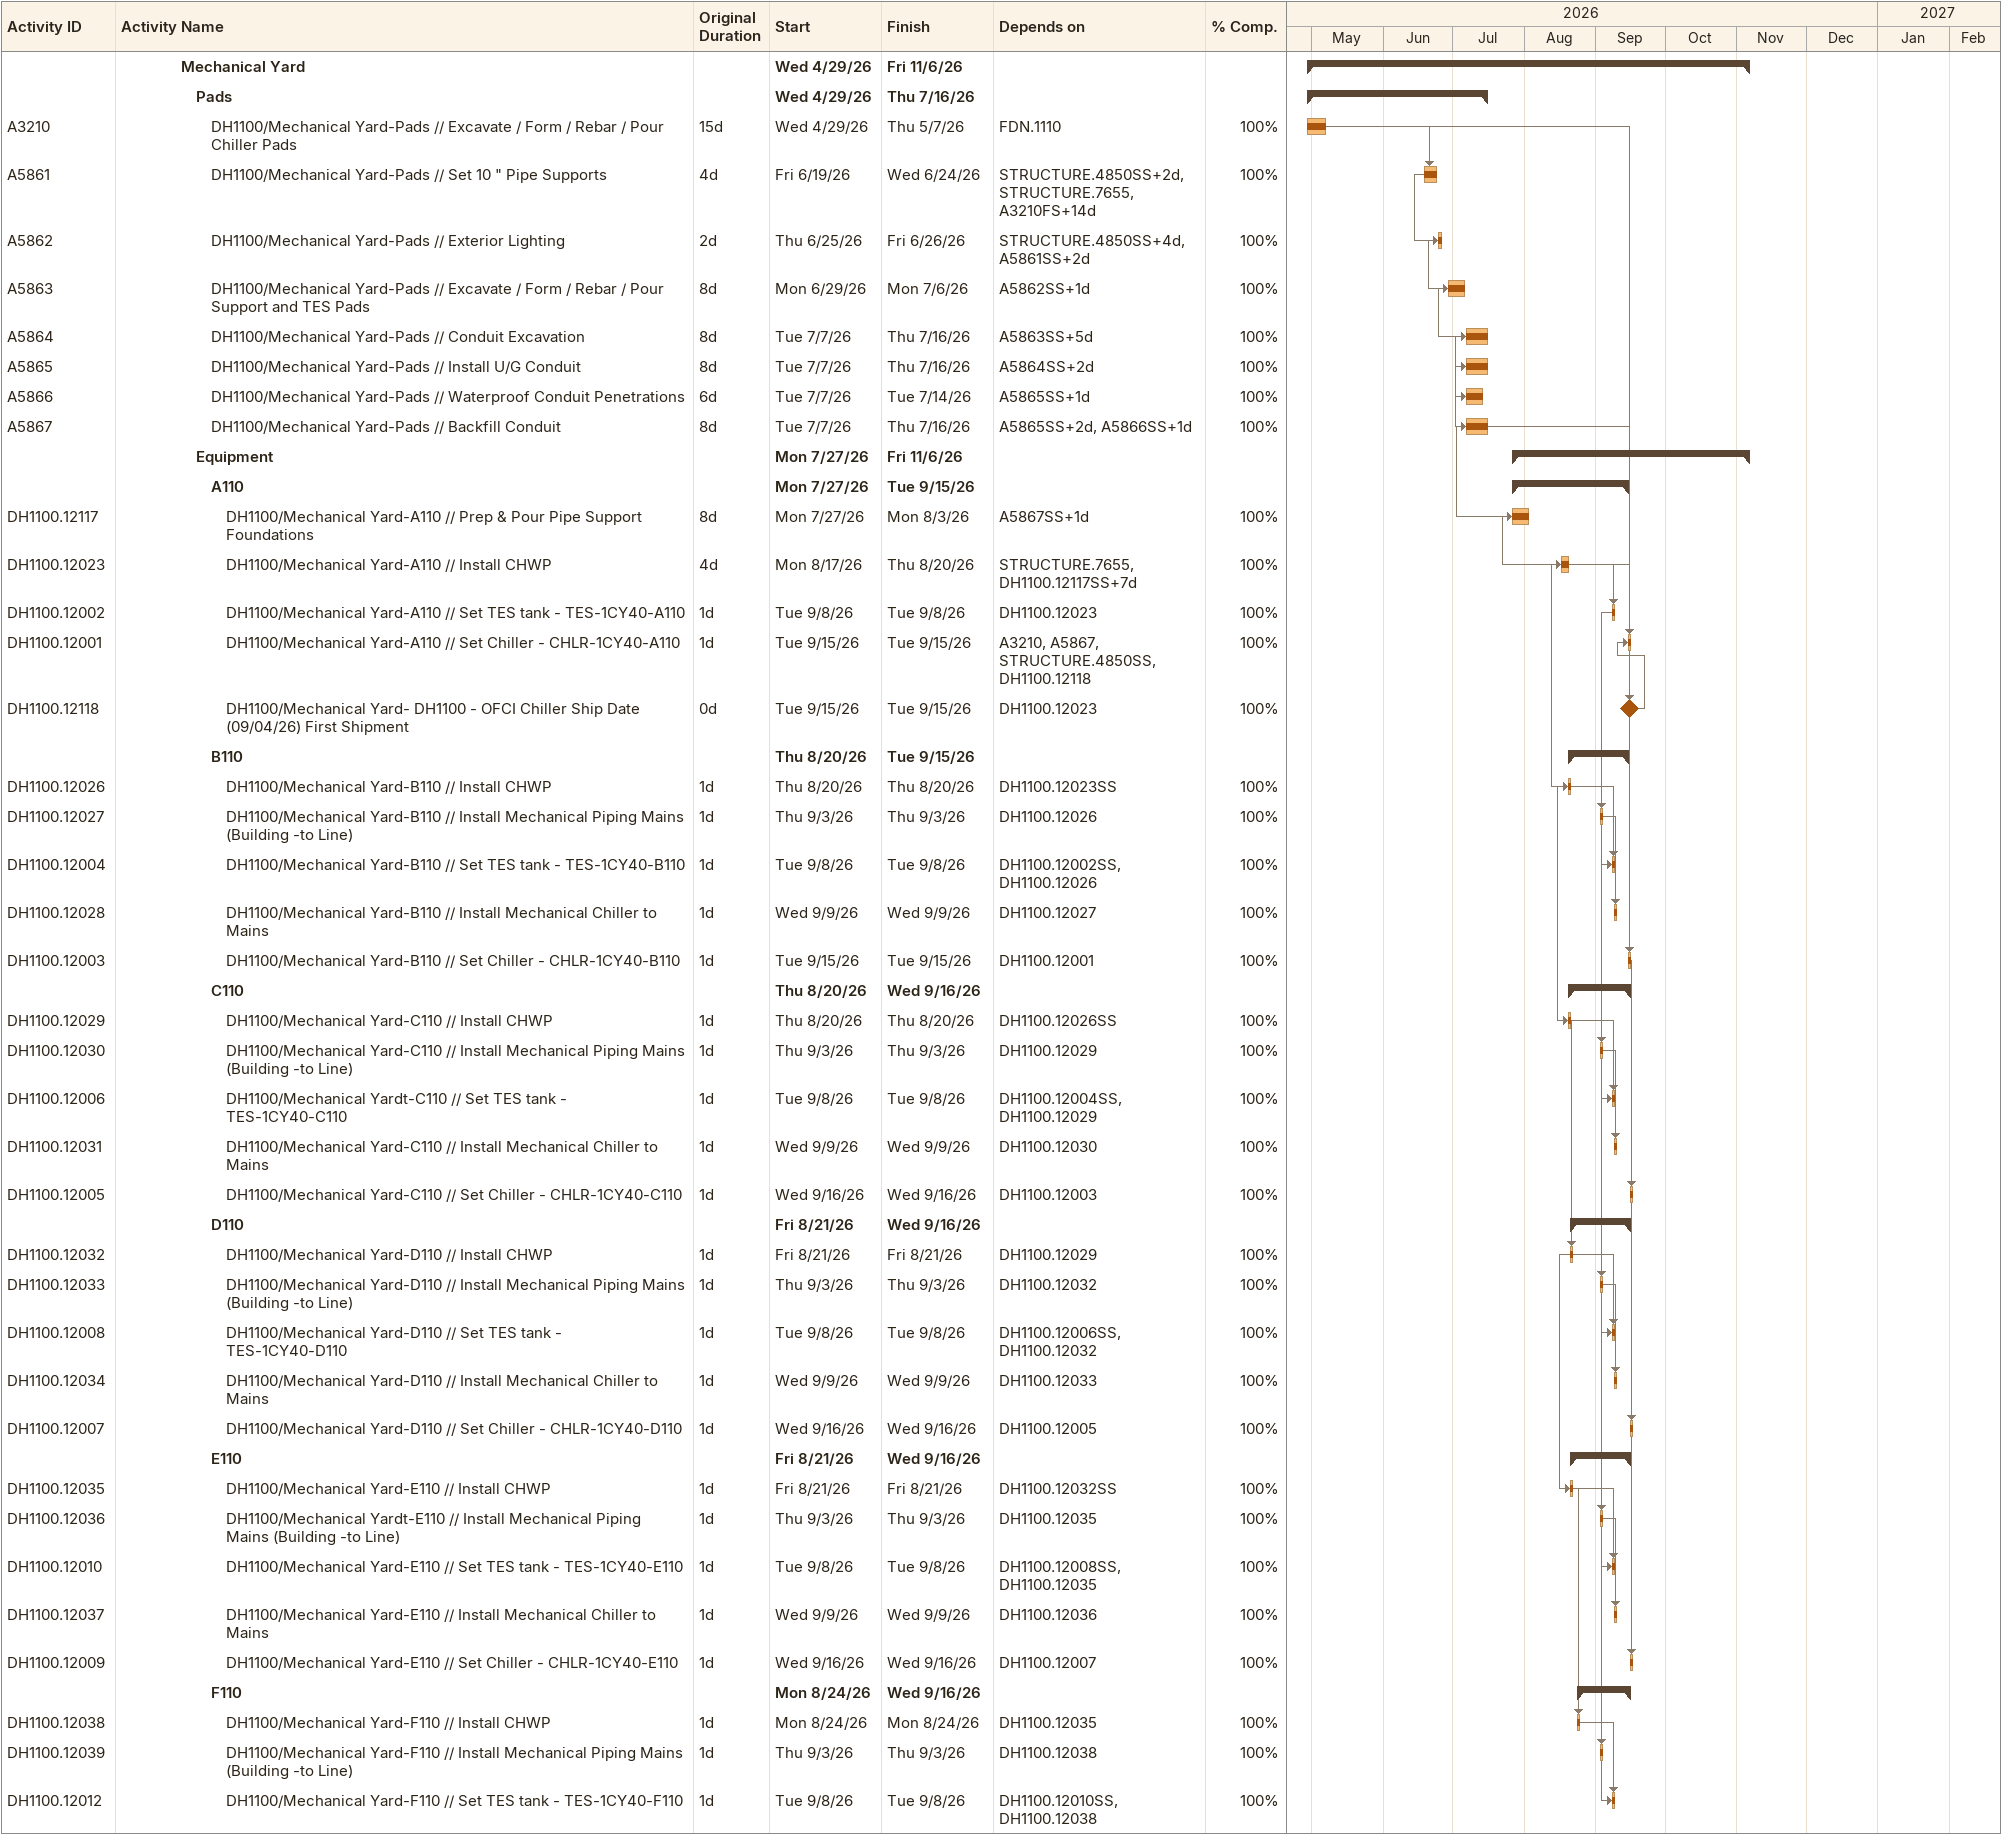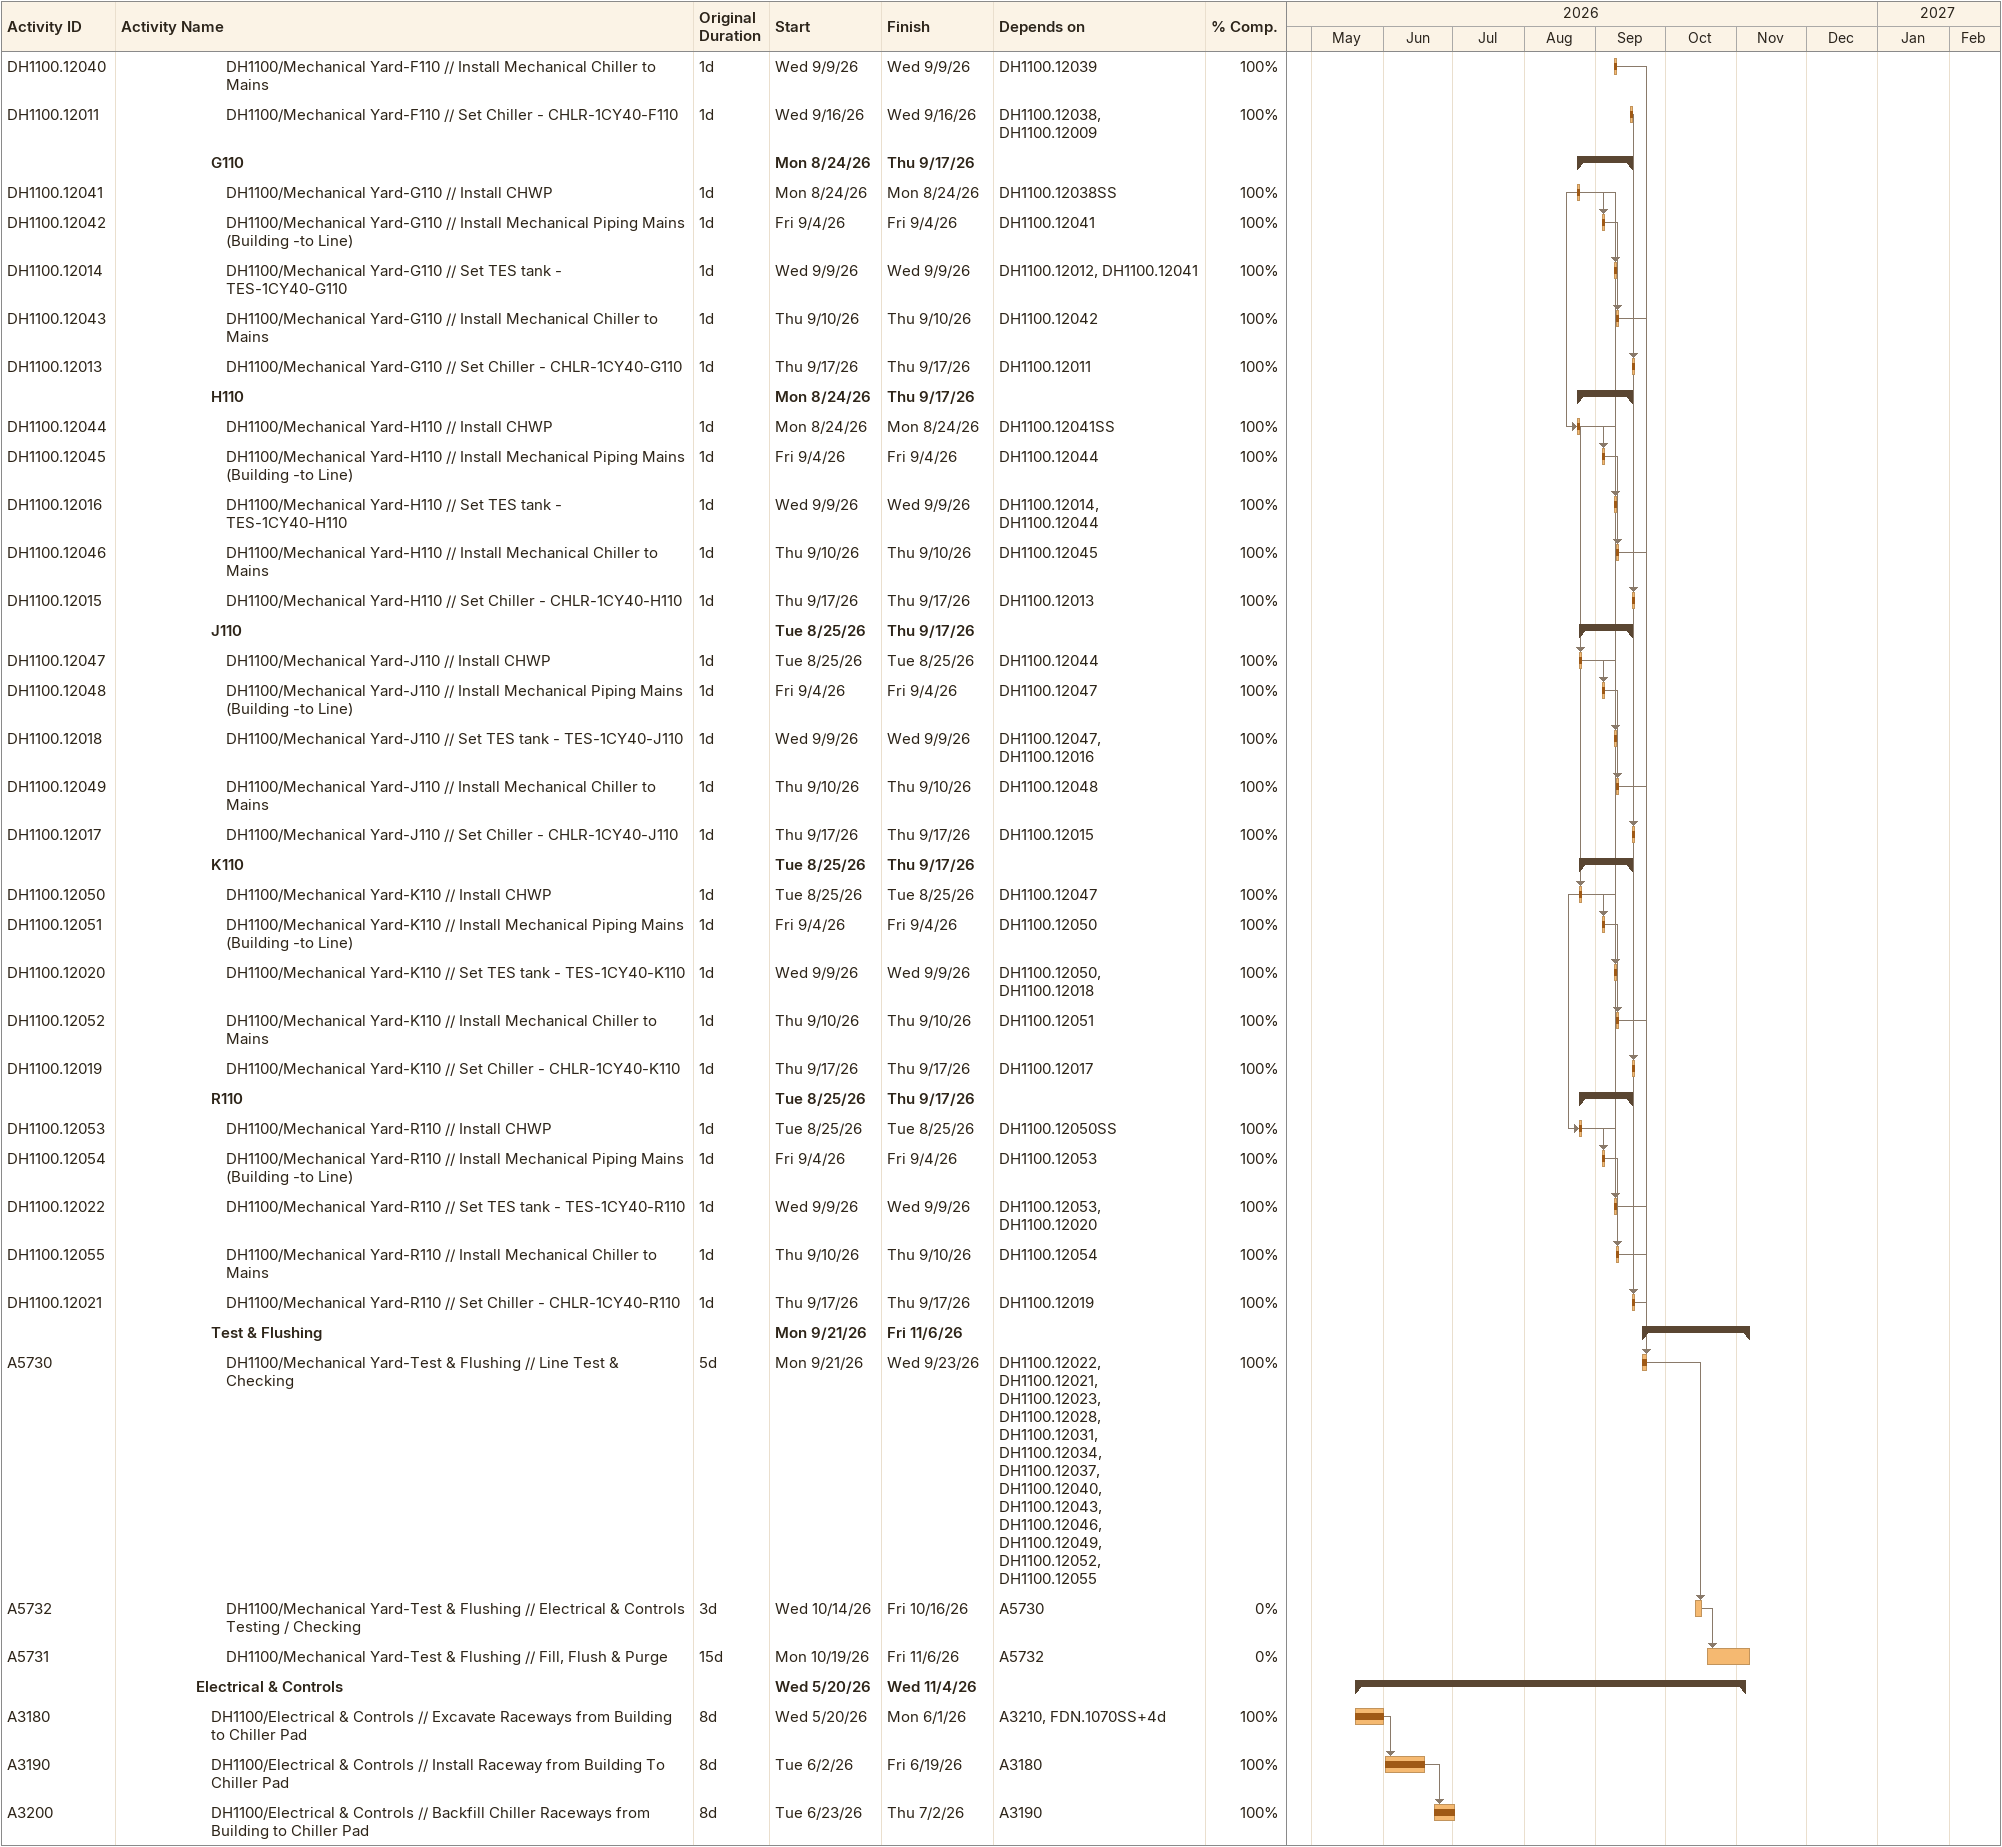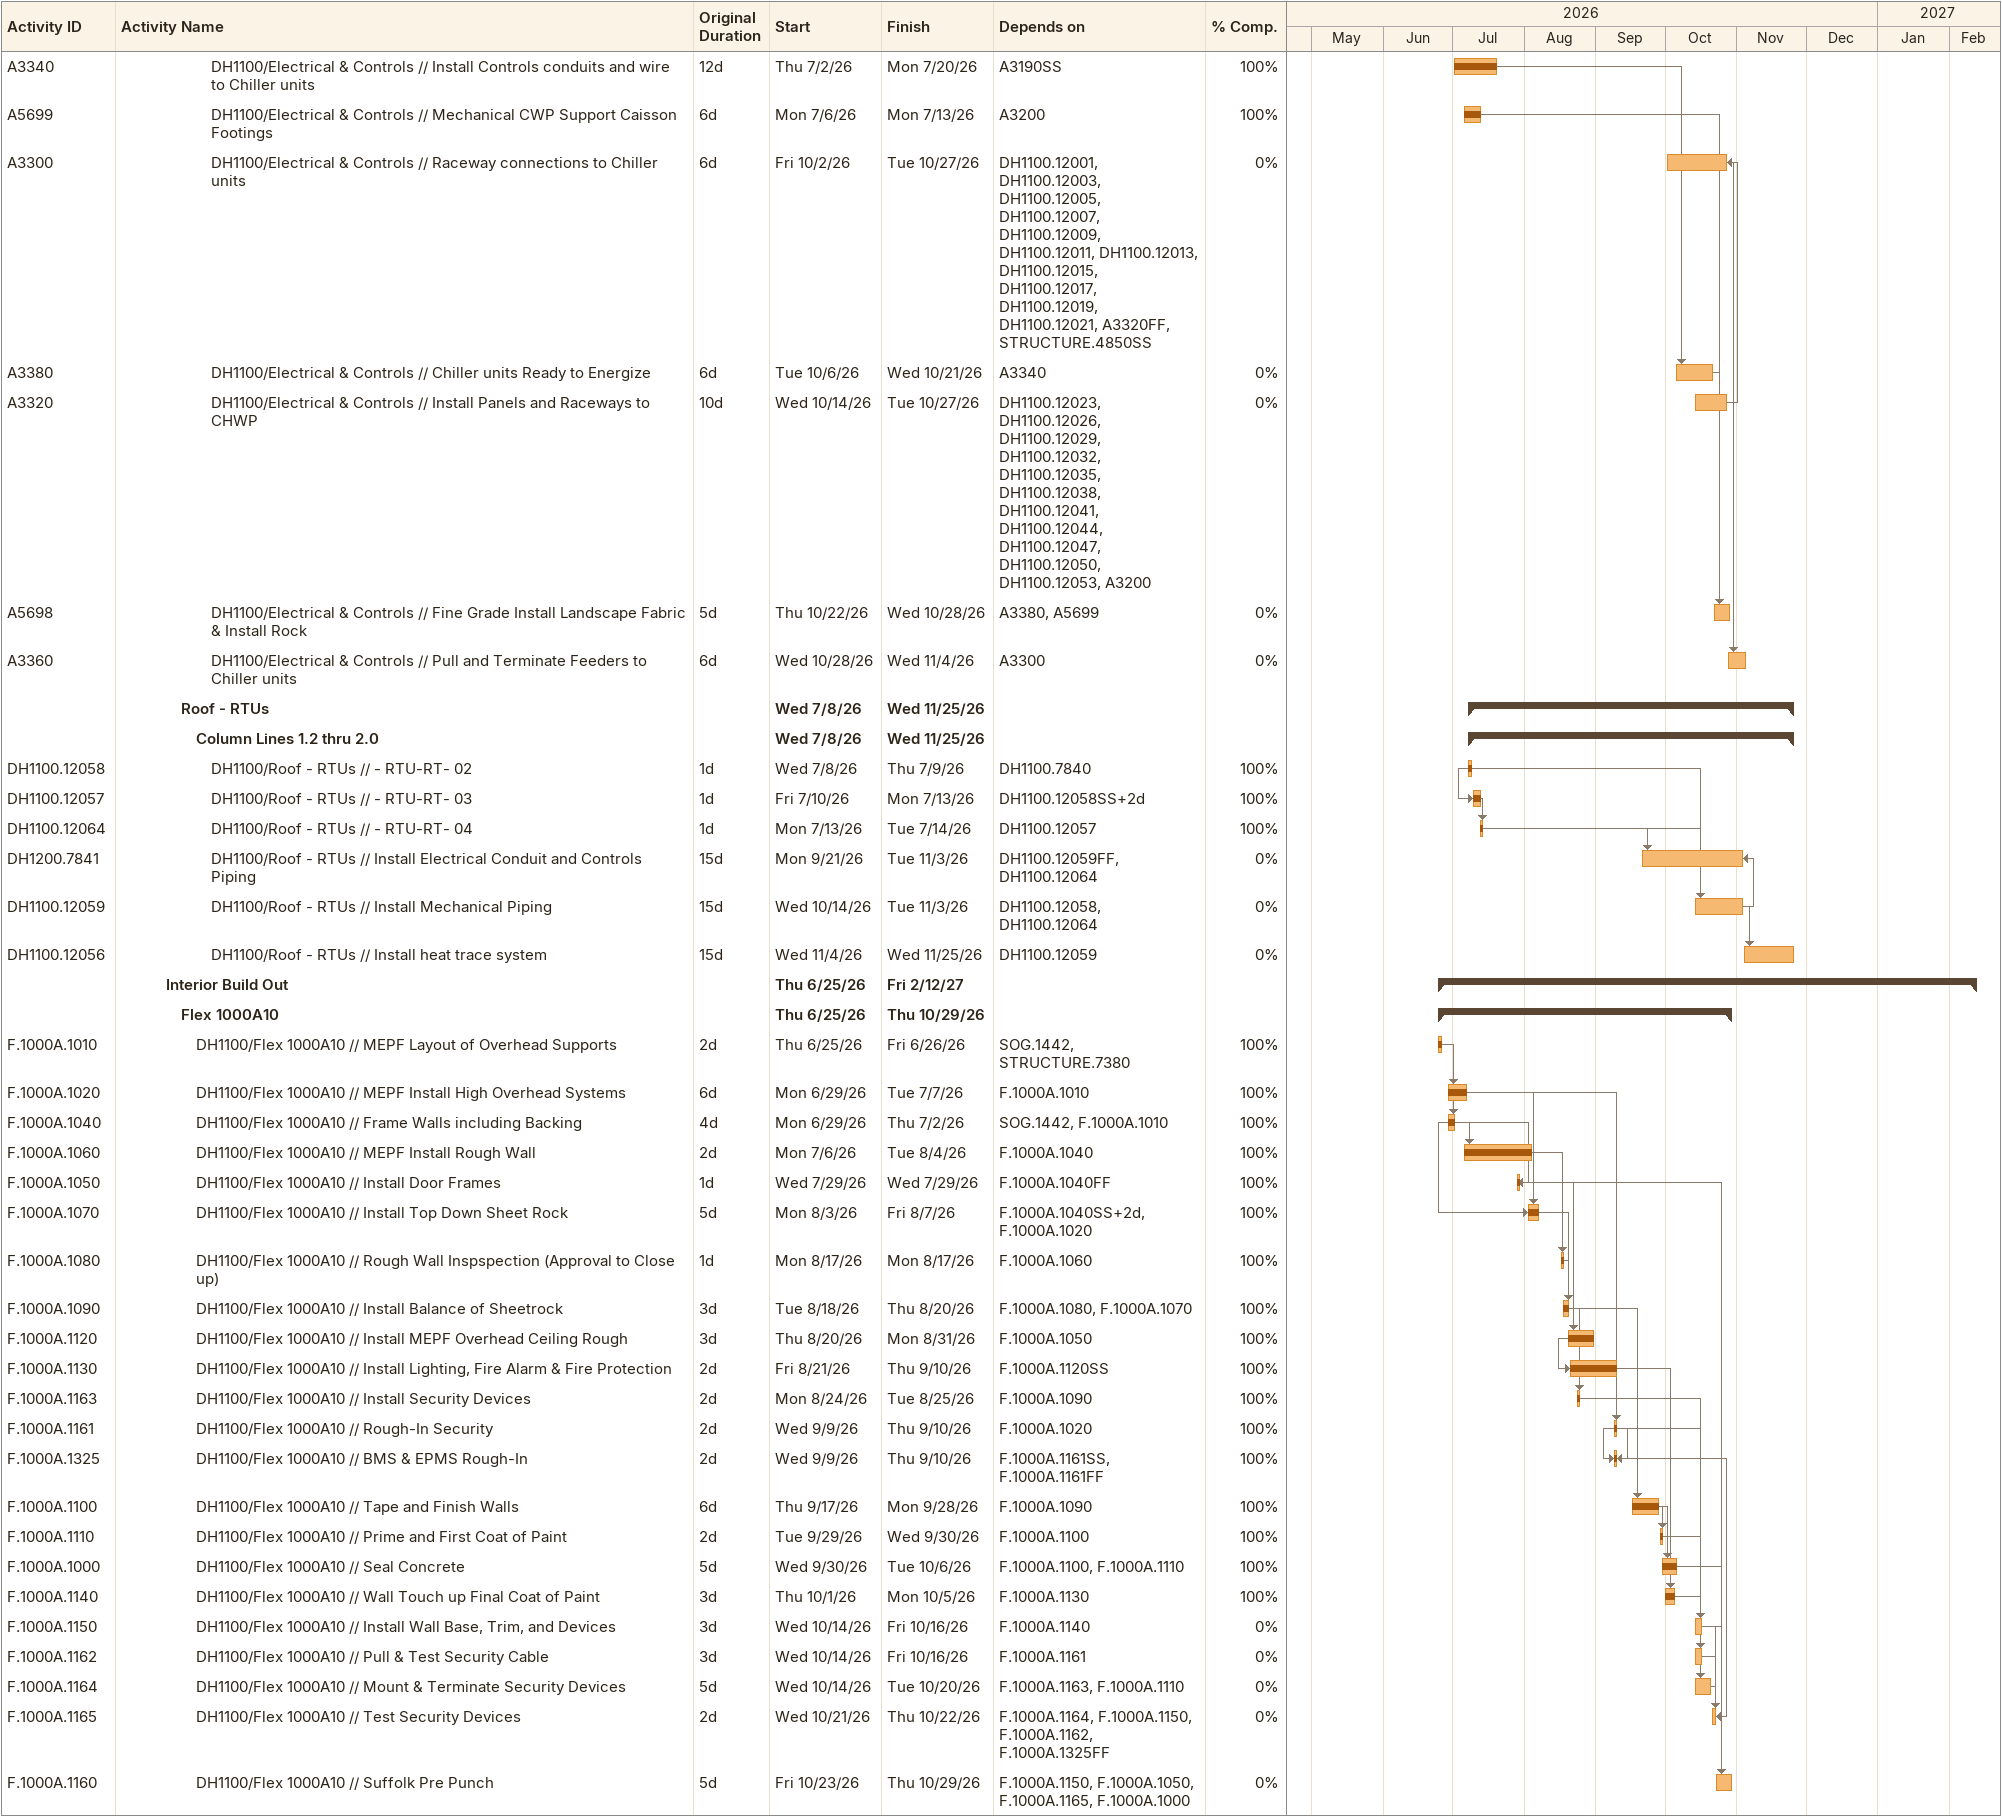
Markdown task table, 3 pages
| ID | Level | Task | Original duration | Start | Finish | Predecessors | % complete |
|---|---|---|---|---|---|---|---|
|  | 5 | **Mechanical Yard** |  | 2026-04-29 | 2026-11-06 |  |  |
|  | 6 | **Pads** |  | 2026-04-29 | 2026-07-16 |  |  |
| A3210 | 7 | DH1100/Mechanical Yard-Pads // Excavate / Form / Rebar / Pour Chiller Pads | 15d | 2026-04-29 | 2026-05-07 | FDN.1110 | 100 |
| A5861 | 7 | DH1100/Mechanical Yard-Pads // Set 10 " Pipe Supports | 4d | 2026-06-19 | 2026-06-24 | STRUCTURE.4850SS+2d, STRUCTURE.7655, A3210FS+14d | 100 |
| A5862 | 7 | DH1100/Mechanical Yard-Pads // Exterior Lighting | 2d | 2026-06-25 | 2026-06-26 | STRUCTURE.4850SS+4d, A5861SS+2d | 100 |
| A5863 | 7 | DH1100/Mechanical Yard-Pads // Excavate / Form / Rebar / Pour Support and TES Pads | 8d | 2026-06-29 | 2026-07-06 | A5862SS+1d | 100 |
| A5864 | 7 | DH1100/Mechanical Yard-Pads // Conduit Excavation | 8d | 2026-07-07 | 2026-07-16 | A5863SS+5d | 100 |
| A5865 | 7 | DH1100/Mechanical Yard-Pads // Install U/G Conduit | 8d | 2026-07-07 | 2026-07-16 | A5864SS+2d | 100 |
| A5866 | 7 | DH1100/Mechanical Yard-Pads // Waterproof Conduit Penetrations | 6d | 2026-07-07 | 2026-07-14 | A5865SS+1d | 100 |
| A5867 | 7 | DH1100/Mechanical Yard-Pads // Backfill Conduit | 8d | 2026-07-07 | 2026-07-16 | A5865SS+2d, A5866SS+1d | 100 |
|  | 6 | **Equipment** |  | 2026-07-27 | 2026-11-06 |  |  |
|  | 7 | **A110** |  | 2026-07-27 | 2026-09-15 |  |  |
| DH1100.12117 | 8 | DH1100/Mechanical Yard-A110 // Prep & Pour Pipe Support Foundations | 8d | 2026-07-27 | 2026-08-03 | A5867SS+1d | 100 |
| DH1100.12023 | 8 | DH1100/Mechanical Yard-A110 // Install CHWP | 4d | 2026-08-17 | 2026-08-20 | STRUCTURE.7655, DH1100.12117SS+7d | 100 |
| DH1100.12002 | 8 | DH1100/Mechanical Yard-A110 // Set TES tank - TES-1CY40-A110 | 1d | 2026-09-08 | 2026-09-08 | DH1100.12023 | 100 |
| DH1100.12001 | 8 | DH1100/Mechanical Yard-A110 // Set Chiller - CHLR-1CY40-A110 | 1d | 2026-09-15 | 2026-09-15 | A3210, A5867, STRUCTURE.4850SS, DH1100.12118 | 100 |
| DH1100.12118 | 8 | DH1100/Mechanical Yard- DH1100 - OFCI Chiller Ship Date (09/04/26) First Shipment | 0d | 2026-09-15 | 2026-09-15 | DH1100.12023 | 100 |
|  | 7 | **B110** |  | 2026-08-20 | 2026-09-15 |  |  |
| DH1100.12026 | 8 | DH1100/Mechanical Yard-B110 // Install CHWP | 1d | 2026-08-20 | 2026-08-20 | DH1100.12023SS | 100 |
| DH1100.12027 | 8 | DH1100/Mechanical Yard-B110 // Install Mechanical Piping Mains (Building -to Line) | 1d | 2026-09-03 | 2026-09-03 | DH1100.12026 | 100 |
| DH1100.12004 | 8 | DH1100/Mechanical Yard-B110 // Set TES tank - TES-1CY40-B110 | 1d | 2026-09-08 | 2026-09-08 | DH1100.12002SS, DH1100.12026 | 100 |
| DH1100.12028 | 8 | DH1100/Mechanical Yard-B110 // Install Mechanical Chiller to Mains | 1d | 2026-09-09 | 2026-09-09 | DH1100.12027 | 100 |
| DH1100.12003 | 8 | DH1100/Mechanical Yard-B110 // Set Chiller - CHLR-1CY40-B110 | 1d | 2026-09-15 | 2026-09-15 | DH1100.12001 | 100 |
|  | 7 | **C110** |  | 2026-08-20 | 2026-09-16 |  |  |
| DH1100.12029 | 8 | DH1100/Mechanical Yard-C110 // Install CHWP | 1d | 2026-08-20 | 2026-08-20 | DH1100.12026SS | 100 |
| DH1100.12030 | 8 | DH1100/Mechanical Yard-C110 // Install Mechanical Piping Mains (Building -to Line) | 1d | 2026-09-03 | 2026-09-03 | DH1100.12029 | 100 |
| DH1100.12006 | 8 | DH1100/Mechanical Yardt-C110 // Set TES tank - TES-1CY40-C110 | 1d | 2026-09-08 | 2026-09-08 | DH1100.12004SS, DH1100.12029 | 100 |
| DH1100.12031 | 8 | DH1100/Mechanical Yard-C110 // Install Mechanical Chiller to Mains | 1d | 2026-09-09 | 2026-09-09 | DH1100.12030 | 100 |
| DH1100.12005 | 8 | DH1100/Mechanical Yard-C110 // Set Chiller - CHLR-1CY40-C110 | 1d | 2026-09-16 | 2026-09-16 | DH1100.12003 | 100 |
|  | 7 | **D110** |  | 2026-08-21 | 2026-09-16 |  |  |
| DH1100.12032 | 8 | DH1100/Mechanical Yard-D110 // Install CHWP | 1d | 2026-08-21 | 2026-08-21 | DH1100.12029 | 100 |
| DH1100.12033 | 8 | DH1100/Mechanical Yard-D110 // Install Mechanical Piping Mains (Building -to Line) | 1d | 2026-09-03 | 2026-09-03 | DH1100.12032 | 100 |
| DH1100.12008 | 8 | DH1100/Mechanical Yard-D110 // Set TES tank - TES-1CY40-D110 | 1d | 2026-09-08 | 2026-09-08 | DH1100.12006SS, DH1100.12032 | 100 |
| DH1100.12034 | 8 | DH1100/Mechanical Yard-D110 // Install Mechanical Chiller to Mains | 1d | 2026-09-09 | 2026-09-09 | DH1100.12033 | 100 |
| DH1100.12007 | 8 | DH1100/Mechanical Yard-D110 // Set Chiller - CHLR-1CY40-D110 | 1d | 2026-09-16 | 2026-09-16 | DH1100.12005 | 100 |
|  | 7 | **E110** |  | 2026-08-21 | 2026-09-16 |  |  |
| DH1100.12035 | 8 | DH1100/Mechanical Yard-E110 // Install CHWP | 1d | 2026-08-21 | 2026-08-21 | DH1100.12032SS | 100 |
| DH1100.12036 | 8 | DH1100/Mechanical Yardt-E110 // Install Mechanical Piping Mains (Building -to Line) | 1d | 2026-09-03 | 2026-09-03 | DH1100.12035 | 100 |
| DH1100.12010 | 8 | DH1100/Mechanical Yard-E110 // Set TES tank - TES-1CY40-E110 | 1d | 2026-09-08 | 2026-09-08 | DH1100.12008SS, DH1100.12035 | 100 |
| DH1100.12037 | 8 | DH1100/Mechanical Yard-E110 // Install Mechanical Chiller to Mains | 1d | 2026-09-09 | 2026-09-09 | DH1100.12036 | 100 |
| DH1100.12009 | 8 | DH1100/Mechanical Yard-E110 // Set Chiller - CHLR-1CY40-E110 | 1d | 2026-09-16 | 2026-09-16 | DH1100.12007 | 100 |
|  | 7 | **F110** |  | 2026-08-24 | 2026-09-16 |  |  |
| DH1100.12038 | 8 | DH1100/Mechanical Yard-F110 // Install CHWP | 1d | 2026-08-24 | 2026-08-24 | DH1100.12035 | 100 |
| DH1100.12039 | 8 | DH1100/Mechanical Yard-F110 // Install Mechanical Piping Mains (Building -to Line) | 1d | 2026-09-03 | 2026-09-03 | DH1100.12038 | 100 |
| DH1100.12012 | 8 | DH1100/Mechanical Yard-F110 // Set TES tank - TES-1CY40-F110 | 1d | 2026-09-08 | 2026-09-08 | DH1100.12010SS, DH1100.12038 | 100 |
| DH1100.12040 | 8 | DH1100/Mechanical Yard-F110 // Install Mechanical Chiller to Mains | 1d | 2026-09-09 | 2026-09-09 | DH1100.12039 | 100 |
| DH1100.12011 | 8 | DH1100/Mechanical Yard-F110 // Set Chiller - CHLR-1CY40-F110 | 1d | 2026-09-16 | 2026-09-16 | DH1100.12038, DH1100.12009 | 100 |
|  | 7 | **G110** |  | 2026-08-24 | 2026-09-17 |  |  |
| DH1100.12041 | 8 | DH1100/Mechanical Yard-G110 // Install CHWP | 1d | 2026-08-24 | 2026-08-24 | DH1100.12038SS | 100 |
| DH1100.12042 | 8 | DH1100/Mechanical Yard-G110 // Install Mechanical Piping Mains (Building -to Line) | 1d | 2026-09-04 | 2026-09-04 | DH1100.12041 | 100 |
| DH1100.12014 | 8 | DH1100/Mechanical Yard-G110 // Set TES tank - TES-1CY40-G110 | 1d | 2026-09-09 | 2026-09-09 | DH1100.12012, DH1100.12041 | 100 |
| DH1100.12043 | 8 | DH1100/Mechanical Yard-G110 // Install Mechanical Chiller to Mains | 1d | 2026-09-10 | 2026-09-10 | DH1100.12042 | 100 |
| DH1100.12013 | 8 | DH1100/Mechanical Yard-G110 // Set Chiller - CHLR-1CY40-G110 | 1d | 2026-09-17 | 2026-09-17 | DH1100.12011 | 100 |
|  | 7 | **H110** |  | 2026-08-24 | 2026-09-17 |  |  |
| DH1100.12044 | 8 | DH1100/Mechanical Yard-H110 // Install CHWP | 1d | 2026-08-24 | 2026-08-24 | DH1100.12041SS | 100 |
| DH1100.12045 | 8 | DH1100/Mechanical Yard-H110 // Install Mechanical Piping Mains (Building -to Line) | 1d | 2026-09-04 | 2026-09-04 | DH1100.12044 | 100 |
| DH1100.12016 | 8 | DH1100/Mechanical Yard-H110 // Set TES tank - TES-1CY40-H110 | 1d | 2026-09-09 | 2026-09-09 | DH1100.12014, DH1100.12044 | 100 |
| DH1100.12046 | 8 | DH1100/Mechanical Yard-H110 // Install Mechanical Chiller to Mains | 1d | 2026-09-10 | 2026-09-10 | DH1100.12045 | 100 |
| DH1100.12015 | 8 | DH1100/Mechanical Yard-H110 // Set Chiller - CHLR-1CY40-H110 | 1d | 2026-09-17 | 2026-09-17 | DH1100.12013 | 100 |
|  | 7 | **J110** |  | 2026-08-25 | 2026-09-17 |  |  |
| DH1100.12047 | 8 | DH1100/Mechanical Yard-J110 // Install CHWP | 1d | 2026-08-25 | 2026-08-25 | DH1100.12044 | 100 |
| DH1100.12048 | 8 | DH1100/Mechanical Yard-J110 // Install Mechanical Piping Mains (Building -to Line) | 1d | 2026-09-04 | 2026-09-04 | DH1100.12047 | 100 |
| DH1100.12018 | 8 | DH1100/Mechanical Yard-J110 // Set TES tank - TES-1CY40-J110 | 1d | 2026-09-09 | 2026-09-09 | DH1100.12047, DH1100.12016 | 100 |
| DH1100.12049 | 8 | DH1100/Mechanical Yard-J110 // Install Mechanical Chiller to Mains | 1d | 2026-09-10 | 2026-09-10 | DH1100.12048 | 100 |
| DH1100.12017 | 8 | DH1100/Mechanical Yard-J110 // Set Chiller - CHLR-1CY40-J110 | 1d | 2026-09-17 | 2026-09-17 | DH1100.12015 | 100 |
|  | 7 | **K110** |  | 2026-08-25 | 2026-09-17 |  |  |
| DH1100.12050 | 8 | DH1100/Mechanical Yard-K110 // Install CHWP | 1d | 2026-08-25 | 2026-08-25 | DH1100.12047 | 100 |
| DH1100.12051 | 8 | DH1100/Mechanical Yard-K110 // Install Mechanical Piping Mains (Building -to Line) | 1d | 2026-09-04 | 2026-09-04 | DH1100.12050 | 100 |
| DH1100.12020 | 8 | DH1100/Mechanical Yard-K110 // Set TES tank - TES-1CY40-K110 | 1d | 2026-09-09 | 2026-09-09 | DH1100.12050, DH1100.12018 | 100 |
| DH1100.12052 | 8 | DH1100/Mechanical Yard-K110 // Install Mechanical Chiller to Mains | 1d | 2026-09-10 | 2026-09-10 | DH1100.12051 | 100 |
| DH1100.12019 | 8 | DH1100/Mechanical Yard-K110 // Set Chiller - CHLR-1CY40-K110 | 1d | 2026-09-17 | 2026-09-17 | DH1100.12017 | 100 |
|  | 7 | **R110** |  | 2026-08-25 | 2026-09-17 |  |  |
| DH1100.12053 | 8 | DH1100/Mechanical Yard-R110 // Install CHWP | 1d | 2026-08-25 | 2026-08-25 | DH1100.12050SS | 100 |
| DH1100.12054 | 8 | DH1100/Mechanical Yard-R110 // Install Mechanical Piping Mains (Building -to Line) | 1d | 2026-09-04 | 2026-09-04 | DH1100.12053 | 100 |
| DH1100.12022 | 8 | DH1100/Mechanical Yard-R110 // Set TES tank - TES-1CY40-R110 | 1d | 2026-09-09 | 2026-09-09 | DH1100.12053, DH1100.12020 | 100 |
| DH1100.12055 | 8 | DH1100/Mechanical Yard-R110 // Install Mechanical Chiller to Mains | 1d | 2026-09-10 | 2026-09-10 | DH1100.12054 | 100 |
| DH1100.12021 | 8 | DH1100/Mechanical Yard-R110 // Set Chiller - CHLR-1CY40-R110 | 1d | 2026-09-17 | 2026-09-17 | DH1100.12019 | 100 |
|  | 7 | **Test & Flushing** |  | 2026-09-21 | 2026-11-06 |  |  |
| A5730 | 8 | DH1100/Mechanical Yard-Test & Flushing // Line Test & Checking | 5d | 2026-09-21 | 2026-09-23 | DH1100.12022, DH1100.12021, DH1100.12023, DH1100.12028, DH1100.12031, DH1100.12034, DH1100.12037, DH1100.12040, DH1100.12043, DH1100.12046, DH1100.12049, DH1100.12052, DH1100.12055 | 100 |
| A5732 | 8 | DH1100/Mechanical Yard-Test & Flushing // Electrical & Controls Testing / Checking | 3d | 2026-10-14 | 2026-10-16 | A5730 | 0 |
| A5731 | 8 | DH1100/Mechanical Yard-Test & Flushing // Fill, Flush & Purge | 15d | 2026-10-19 | 2026-11-06 | A5732 | 0 |
|  | 6 | **Electrical & Controls** |  | 2026-05-20 | 2026-11-04 |  |  |
| A3180 | 7 | DH1100/Electrical & Controls // Excavate Raceways from Building to Chiller Pad | 8d | 2026-05-20 | 2026-06-01 | A3210, FDN.1070SS+4d | 100 |
| A3190 | 7 | DH1100/Electrical & Controls // Install Raceway from Building To Chiller Pad | 8d | 2026-06-02 | 2026-06-19 | A3180 | 100 |
| A3200 | 7 | DH1100/Electrical & Controls // Backfill Chiller Raceways from Building to Chiller Pad | 8d | 2026-06-23 | 2026-07-02 | A3190 | 100 |
| A3340 | 7 | DH1100/Electrical & Controls // Install Controls conduits and wire to Chiller units | 12d | 2026-07-02 | 2026-07-20 | A3190SS | 100 |
| A5699 | 7 | DH1100/Electrical & Controls // Mechanical CWP Support Caisson Footings | 6d | 2026-07-06 | 2026-07-13 | A3200 | 100 |
| A3300 | 7 | DH1100/Electrical & Controls // Raceway connections to Chiller units | 6d | 2026-10-02 | 2026-10-27 | DH1100.12001, DH1100.12003, DH1100.12005, DH1100.12007, DH1100.12009, DH1100.12011, DH1100.12013, DH1100.12015, DH1100.12017, DH1100.12019, DH1100.12021, A3320FF, STRUCTURE.4850SS | 0 |
| A3380 | 7 | DH1100/Electrical & Controls // Chiller units Ready to Energize | 6d | 2026-10-06 | 2026-10-21 | A3340 | 0 |
| A3320 | 7 | DH1100/Electrical & Controls // Install Panels and Raceways to CHWP | 10d | 2026-10-14 | 2026-10-27 | DH1100.12023, DH1100.12026, DH1100.12029, DH1100.12032, DH1100.12035, DH1100.12038, DH1100.12041, DH1100.12044, DH1100.12047, DH1100.12050, DH1100.12053, A3200 | 0 |
| A5698 | 7 | DH1100/Electrical & Controls // Fine Grade Install Landscape Fabric & Install Rock | 5d | 2026-10-22 | 2026-10-28 | A3380, A5699 | 0 |
| A3360 | 7 | DH1100/Electrical & Controls // Pull and Terminate Feeders to Chiller units | 6d | 2026-10-28 | 2026-11-04 | A3300 | 0 |
|  | 5 | **Roof - RTUs** |  | 2026-07-08 | 2026-11-25 |  |  |
|  | 6 | **Column Lines 1.2 thru 2.0** |  | 2026-07-08 | 2026-11-25 |  |  |
| DH1100.12058 | 7 | DH1100/Roof - RTUs // - RTU-RT- 02 | 1d | 2026-07-08 | 2026-07-09 | DH1100.7840 | 100 |
| DH1100.12057 | 7 | DH1100/Roof - RTUs // - RTU-RT- 03 | 1d | 2026-07-10 | 2026-07-13 | DH1100.12058SS+2d | 100 |
| DH1100.12064 | 7 | DH1100/Roof - RTUs // - RTU-RT- 04 | 1d | 2026-07-13 | 2026-07-14 | DH1100.12057 | 100 |
| DH1200.7841 | 7 | DH1100/Roof - RTUs // Install Electrical Conduit and Controls Piping | 15d | 2026-09-21 | 2026-11-03 | DH1100.12059FF, DH1100.12064 | 0 |
| DH1100.12059 | 7 | DH1100/Roof - RTUs // Install Mechanical Piping | 15d | 2026-10-14 | 2026-11-03 | DH1100.12058, DH1100.12064 | 0 |
| DH1100.12056 | 7 | DH1100/Roof - RTUs // Install heat trace system | 15d | 2026-11-04 | 2026-11-25 | DH1100.12059 | 0 |
|  | 4 | **Interior Build Out** |  | 2026-06-25 | 2027-02-12 |  |  |
|  | 5 | **Flex 1000A10** |  | 2026-06-25 | 2026-10-29 |  |  |
| F.1000A.1010 | 6 | DH1100/Flex 1000A10 // MEPF Layout of Overhead Supports | 2d | 2026-06-25 | 2026-06-26 | SOG.1442, STRUCTURE.7380 | 100 |
| F.1000A.1020 | 6 | DH1100/Flex 1000A10 // MEPF Install High Overhead Systems | 6d | 2026-06-29 | 2026-07-07 | F.1000A.1010 | 100 |
| F.1000A.1040 | 6 | DH1100/Flex 1000A10 // Frame Walls including Backing | 4d | 2026-06-29 | 2026-07-02 | SOG.1442, F.1000A.1010 | 100 |
| F.1000A.1060 | 6 | DH1100/Flex 1000A10 // MEPF Install Rough Wall | 2d | 2026-07-06 | 2026-08-04 | F.1000A.1040 | 100 |
| F.1000A.1050 | 6 | DH1100/Flex 1000A10 // Install Door Frames | 1d | 2026-07-29 | 2026-07-29 | F.1000A.1040FF | 100 |
| F.1000A.1070 | 6 | DH1100/Flex 1000A10 // Install Top Down Sheet Rock | 5d | 2026-08-03 | 2026-08-07 | F.1000A.1040SS+2d, F.1000A.1020 | 100 |
| F.1000A.1080 | 6 | DH1100/Flex 1000A10 // Rough Wall Inspspection (Approval to Close up) | 1d | 2026-08-17 | 2026-08-17 | F.1000A.1060 | 100 |
| F.1000A.1090 | 6 | DH1100/Flex 1000A10 // Install Balance of Sheetrock | 3d | 2026-08-18 | 2026-08-20 | F.1000A.1080, F.1000A.1070 | 100 |
| F.1000A.1120 | 6 | DH1100/Flex 1000A10 // Install MEPF Overhead Ceiling Rough | 3d | 2026-08-20 | 2026-08-31 | F.1000A.1050 | 100 |
| F.1000A.1130 | 6 | DH1100/Flex 1000A10 // Install Lighting, Fire Alarm & Fire Protection | 2d | 2026-08-21 | 2026-09-10 | F.1000A.1120SS | 100 |
| F.1000A.1163 | 6 | DH1100/Flex 1000A10 // Install Security Devices | 2d | 2026-08-24 | 2026-08-25 | F.1000A.1090 | 100 |
| F.1000A.1161 | 6 | DH1100/Flex 1000A10 // Rough-In Security | 2d | 2026-09-09 | 2026-09-10 | F.1000A.1020 | 100 |
| F.1000A.1325 | 6 | DH1100/Flex 1000A10 // BMS & EPMS Rough-In | 2d | 2026-09-09 | 2026-09-10 | F.1000A.1161SS, F.1000A.1161FF | 100 |
| F.1000A.1100 | 6 | DH1100/Flex 1000A10 // Tape and Finish Walls | 6d | 2026-09-17 | 2026-09-28 | F.1000A.1090 | 100 |
| F.1000A.1110 | 6 | DH1100/Flex 1000A10 // Prime and First Coat of Paint | 2d | 2026-09-29 | 2026-09-30 | F.1000A.1100 | 100 |
| F.1000A.1000 | 6 | DH1100/Flex 1000A10 // Seal Concrete | 5d | 2026-09-30 | 2026-10-06 | F.1000A.1100, F.1000A.1110 | 100 |
| F.1000A.1140 | 6 | DH1100/Flex 1000A10 // Wall Touch up Final Coat of Paint | 3d | 2026-10-01 | 2026-10-05 | F.1000A.1130 | 100 |
| F.1000A.1150 | 6 | DH1100/Flex 1000A10 // Install Wall Base, Trim, and Devices | 3d | 2026-10-14 | 2026-10-16 | F.1000A.1140 | 0 |
| F.1000A.1162 | 6 | DH1100/Flex 1000A10 // Pull & Test Security Cable | 3d | 2026-10-14 | 2026-10-16 | F.1000A.1161 | 0 |
| F.1000A.1164 | 6 | DH1100/Flex 1000A10 // Mount & Terminate Security Devices | 5d | 2026-10-14 | 2026-10-20 | F.1000A.1163, F.1000A.1110 | 0 |
| F.1000A.1165 | 6 | DH1100/Flex 1000A10 // Test Security Devices | 2d | 2026-10-21 | 2026-10-22 | F.1000A.1164, F.1000A.1150, F.1000A.1162, F.1000A.1325FF | 0 |
| F.1000A.1160 | 6 | DH1100/Flex 1000A10 // Suffolk Pre Punch | 5d | 2026-10-23 | 2026-10-29 | F.1000A.1150, F.1000A.1050, F.1000A.1165, F.1000A.1000 | 0 |
